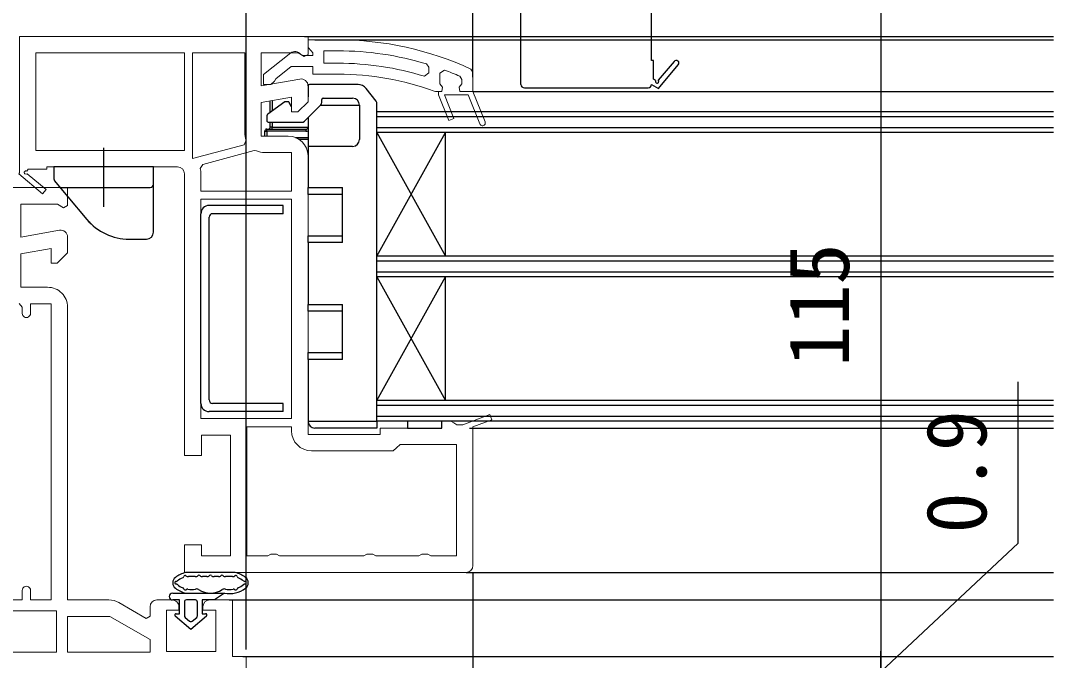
# Model space of a CAD drawing. Units: millimetres, scale not verified. Extents: x -525 to 525, y -783 to 778.
# Drawn here: x -165.8 to -15.5, y -511.7 to -418.6 of the extents above; entities that cross this region are included whole.
import ezdxf
from ezdxf.enums import TextEntityAlignment as Align

# ---------------------------------------------------------------- set-up
doc = ezdxf.new("R2010")
doc.units = ezdxf.units.MM
doc.header["$LTSCALE"] = 4
doc.layers.add('0-3_YKK_11', color=7, linetype='Continuous', lineweight=18)
for name, color, linetype in [('0-5_YKK_12', 2, 'Continuous'), ('0-6_YKK_13', 4, 'Continuous'), ('0-8_YKK_D', 6, 'Continuous')]:
    doc.layers.add(name, color=color, linetype=linetype)
doc.styles.add('ＭＳ ゴシック', font='')
doc.styles.get('ＭＳ ゴシック').set_extended_font_data('MS Gothic')

msp = doc.modelspace()

# ---------------------------------------------------------------- linework, layer by layer
at = {"layer": '0-3_YKK_11'}
msp.add_line((-139.6, -440.896), (-139.6, -443.396), dxfattribs=at)
at = {"layer": '0-3_YKK_11', "color": 211}
msp.add_line((-143.8, -502.896), (-146, -502.896), dxfattribs=at)
for points in [[(-160.174, -449.112), (-165.8, -450.104), (-165.8, -445.296), (-160.444, -445.296), (-159.576, -445.838), (-159, -445.519), (-159, -442.896), (-174.642, -442.896), (-176.95, -398.844)], [(-161.9, -457.396), (-165.8, -457.396), (-165.8, -452.541), (-161.4, -451.765), (-161.4, -453.896), (-160.5, -453.896), (-159, -452.396), (-159, -450.096)], [(-189, -458.996), (-189, -512.896), (-187.5, -512.896), (-187.5, -525.396), (-189, -525.396), (-189, -527.896), (-185, -527.896), (-185, -512.896), (-133, -512.896), (-133, -511.096), (-135, -511.096), (-135, -502.896), (-138.3, -502.896)], [(-166.048, -459.783), (-165.6, -460.281), (-165.6, -461.196)], [(-164.4, -461.196), (-164.4, -459.796), (-161.4, -459.796), (-161.4, -502.896), (-164.4, -502.896), (-164.4, -501.496)], [(-152.973, -502.896), (-159, -502.896), (-159, -460.296)], [(-165.6, -501.496), (-165.6, -502.896), (-186.6, -502.896)], [(-147, -503.896), (-147, -505.242), (-147.567, -505.569), (-151.523, -503.285)], [(-139.3, -503.896), (-139.3, -504.396), (-137.4, -504.396), (-137.4, -510.396), (-144.6, -510.396), (-144.6, -504.396), (-142.8, -504.396), (-142.8, -503.896)]]:
    msp.add_lwpolyline(points, dxfattribs=at)
at = {"layer": '0-3_YKK_11'}
for points in [[(-124, -420.896), (-166, -420.896), (-166, -440.762), (-166.077, -440.896), (-162.659, -443.801), (-162.141, -443.192), (-164.86, -440.881)], [(-125.174, -427.112), (-130.8, -428.104), (-130.8, -423.296), (-125.444, -423.296), (-124.576, -423.838), (-124, -423.519), (-124, -420.896)], [(-119.633, -421.396), (-124.001, -421.396), (-124.001, -422.496), (-123.563, -422.992), (-123.301, -423.29), (-123.301, -423.696), (-124.701, -423.696), (-125.101, -423.496)], [(-140.8, -423.296), (-140.8, -438.676), (-133.316, -436.67), (-132.983, -435.997)], [(-133.2, -434.896), (-133.2, -423.296), (-140.8, -423.296)], [(-126.517, -423.309), (-130.501, -426.421), (-130.501, -427.896), (-129.399, -427.896), (-128.9, -427.421), (-128.708, -427.051), (-126.462, -425.296), (-123.301, -425.296), (-123.301, -426.396), (-119.633, -426.396)], [(-119.633, -424.796), (-121.701, -424.796), (-121.701, -422.996), (-119.633, -422.996)], [(-106.756, -424.905), (-106.401, -425.383), (-106.401, -426.22), (-107.048, -426.698)], [(-98.972, -433.644), (-100.663, -429.396), (-104.14, -429.396), (-102.766, -432.848), (-103.509, -433.144), (-105.001, -429.396), (-105.001, -428.896), (-104.501, -428.896), (-104.426, -428.306), (-104.801, -427.822), (-104.801, -427.796), (-104.801, -426.261), (-104.126, -425.792)], [(-101.901, -426.691), (-101.601, -427.149), (-101.601, -427.822), (-101.976, -428.306), (-101.901, -428.896), (-100.001, -428.896), (-98.229, -433.348), (-100.001, -428.896), (-100.001, -426.115), (-100.29, -425.661)], [(-126.9, -435.396), (-130.8, -435.396), (-130.8, -430.541), (-126.4, -429.765), (-126.4, -431.896), (-125.5, -431.896), (-124, -430.396), (-124, -428.096)], [(-105.618, -428.866), (-105.447, -428.896), (-105.001, -428.896), (-105.001, -429.396), (-103.509, -433.144), (-102.766, -432.848), (-104.14, -429.396), (-100.663, -429.396), (-98.972, -433.644)], [(-131.491, -437.54), (-131.826, -437.513), (-139.332, -439.525), (-139.689, -440.121)], [(-139.6, -443.396), (-126.4, -443.396), (-126.4, -437.796), (-130.3, -437.796)], [(-100, -497.896), (-100, -477.707), (-97.258, -476.671), (-97.541, -475.922), (-101.439, -477.396), (-102.334, -477.396), (-102.767, -477.146), (-103.2, -476.896), (-104.5, -476.896), (-104.5, -477.896), (-113.5, -477.896), (-113.5, -478.796), (-124, -478.796), (-124, -438.296)], [(-164.926, -440.502), (-164.749, -440.196), (-162, -440.196), (-162, -439.896), (-143, -439.896)], [(-142, -440.896), (-142, -481.896), (-139.5, -481.896), (-139.5, -478.896), (-135.3, -478.896), (-135.3, -496.496), (-139.5, -496.496), (-139.5, -494.896), (-142, -494.896), (-142, -498.896), (-101, -498.896)], [(-132.9, -496.496), (-132.9, -477.696), (-126.4, -477.696), (-126.4, -478.296)], [(-123.5, -481.196), (-111.595, -481.196), (-111.097, -480.746), (-110.6, -480.296), (-102.4, -480.296), (-102.4, -496.496), (-106.134, -496.496), (-106.567, -496.246), (-107.433, -496.246), (-107.866, -496.496), (-114.134, -496.496), (-114.567, -496.246), (-115.433, -496.246), (-115.866, -496.496), (-128.134, -496.496), (-128.567, -496.246), (-129.433, -496.246), (-129.866, -496.496), (-132.9, -496.496)]]:
    msp.add_lwpolyline(points, dxfattribs=at)
for points in [[(-163.6, -437.496), (-142, -437.496), (-142, -423.296), (-163.6, -423.296)], [(-126.4, -476.496), (-126.4, -444.596), (-139.6, -444.596), (-139.6, -476.496)]]:
    msp.add_lwpolyline(points, close=True, dxfattribs=at)
at = {"layer": '0-3_YKK_11', "color": 211}
for points in [[(-186.6, -510.496), (-160.6, -510.496), (-160.6, -504.496), (-186.6, -504.496)], [(-159, -510.496), (-147, -510.496), (-147, -508.668), (-152.839, -505.296), (-159, -505.296)]]:
    msp.add_lwpolyline(points, close=True, dxfattribs=at)
at = {"layer": '0-3_YKK_11'}
for centre, radius, start, end in [((-119.633, -467.396), 46, 65.13402, 89.99999), ((-125.901, -424.096), 1, 36.86989, 128.08672), ((-119.633, -467.396), 44.4, 73.13981, 90.00001), ((-119.633, -467.396), 42.6, 72.81723, 90.00001), ((-119.633, -467.396), 41, 70.01112, 90.00001), ((-119.633, -467.396), 44.4, 66.46078, 69.55779), ((-125, -428.096), 1, 0.00002, 100.00001), ((-98.601, -433.496), 0.4, 201.69939, 21.69941), ((-98.601, -433.496), 0.4, 201.69939, 21.69941), ((-130.3, -434.896), 2.9, 180.00001, 202.31385), ((-126.9, -438.296), 2.9, 0.00001, 89.99999), ((-130.3, -434.896), 2.9, 245.74737, 270.00004), ((-165.051, -440.719), 0.25, 60, 319.64299), ((-143, -440.896), 1, 0.00001, 89.99999), ((-143, -440.896), 3.4, 0.00002, 13.17387), ((-123.5, -478.296), 2.9, 180.00001, 269.99999), ((-101, -497.896), 1, 270.00001, 359.99999)]:
    msp.add_arc(centre, radius, start, end, dxfattribs=at)
at = {"layer": '0-3_YKK_11', "color": 211}
for centre, radius, start, end in [((-160, -450.096), 1, 359.99998, 100.00002), ((-161.9, -460.296), 2.9, 359.99998, 90.00002), ((-165, -461.196), 0.6, 179.99999, 0.00001), ((-165, -501.496), 0.6, 359.99999, 180.00001), ((-152.973, -505.796), 2.9, 60.00001, 90.00002), ((-146, -503.896), 1, 90.00002, 180), ((-143.8, -503.896), 1, 359.99998, 90.00002), ((-138.3, -503.896), 1, 90.00002, 180)]:
    msp.add_arc(centre, radius, start, end, dxfattribs=at)
at = {"layer": '0-5_YKK_12'}
for p, q in [((-93, -427.894), (-93, -164.896)), ((-124.5, -420.896), (-15.5, -420.896)), ((-123, -421.392), (-15.5, -421.392)), ((-70.705, -424.535), (-73.016, -427.255)), ((-92.5, -428.394), (-74.5, -428.394)), ((-100, -428.896), (-15.5, -428.896)), ((-15.5, -431.892), (-114, -431.892)), ((-114, -455.892), (-114, -431.892)), ((-114, -476.892), (-114, -431.892)), ((-15.5, -432.592), (-114, -432.592)), ((-15.5, -434.192), (-114, -434.192)), ((-15.5, -434.892), (-114, -434.892)), ((-114, -452.892), (-104, -434.892)), ((-114, -434.892), (-104, -452.892)), ((-104, -452.892), (-104, -434.892)), ((-15.5, -452.892), (-114, -452.892)), ((-15.5, -453.592), (-114, -453.592)), ((-15.5, -455.192), (-114, -455.192)), ((-15.5, -455.892), (-114, -455.892)), ((-114, -473.892), (-104, -455.892)), ((-114, -455.892), (-104, -473.892)), ((-104, -473.892), (-104, -455.892)), ((-15.5, -473.892), (-114, -473.892)), ((-15.5, -474.592), (-114, -474.592)), ((-15.5, -476.192), (-114, -476.192)), ((-15.5, -476.892), (-114, -476.892)), ((-100.5, -477.896), (-15.5, -477.896)), ((-101, -498.896), (-15.5, -498.896)), ((-135.5, -502.896), (-15.5, -502.896)), ((-133.5, -511.096), (-15.5, -511.096))]:
    msp.add_line(p, q, dxfattribs=at)
for points in [[(-73.394, -427.32), (-73.7, -427.144), (-73.7, -424.394), (-74, -424.394), (-74, -405.394)], [(-74, -427.894), (-73, -428.472), (-70.095, -425.053)]]:
    msp.add_lwpolyline(points, dxfattribs=at)
for centre, radius, start, end in [((-70.4, -424.794), 0.4, 319.64297, 139.64297), ((-92.5, -427.894), 0.5, 180, 270), ((-74.5, -427.894), 0.5, 270, 0), ((-73.178, -427.445), 0.25, 150, 49.64297)]:
    msp.add_arc(centre, radius, start, end, dxfattribs=at)
at = {"layer": '0-6_YKK_13'}
for p, q in [((-124.02, -427.896), (-124, -427.896)), ((-124, -428.096), (-124, -427.896)), ((-124, -428.096), (-124, -429.689)), ((-116.721, -427.896), (-123.8, -427.896)), ((-121.8, -429.896), (-117.5, -429.896)), ((-114.066, -430.314), (-115.55, -428.459)), ((-127.352, -430.433), (-129.872, -432.197)), ((-129.5, -431.937), (-129.5, -430.311)), ((-129.2, -430.259), (-129.2, -431.727)), ((-126.915, -430.396), (-127.237, -430.396)), ((-126.4, -431.089), (-126.742, -430.496)), ((-124.525, -433.25), (-122.146, -430.871)), ((-122.172, -430.896), (-116.5, -430.896)), ((-122, -430.518), (-122, -430.096)), ((-116.5, -430.896), (-116.5, -435.896)), ((-114, -476.896), (-114, -430.502)), ((-130, -432.443), (-130, -433.096)), ((-124, -432.725), (-124, -436.896)), ((-130, -434.396), (-124.3, -434.396)), ((-129.7, -433.396), (-124.879, -433.396)), ((-129.5, -434.096), (-129.5, -433.396)), ((-129.2, -434.096), (-129.5, -434.096)), ((-129.2, -433.396), (-129.2, -434.096)), ((-124.3, -434.396), (-124.3, -434.696)), ((-130.3, -435.396), (-130.3, -434.696)), ((-124.3, -434.696), (-130, -434.696)), ((-130, -434.696), (-130, -435.396)), ((-125.842, -435.596), (-124, -435.596)), ((-124, -435.896), (-125.272, -435.896)), ((-153.75, -437.102), (-153.75, -445.69)), ((-124, -436.896), (-124, -442.896)), ((-117.5, -436.896), (-124, -436.896)), ((-161, -439.896), (-161, -441.614)), ((-159.844, -442.896), (-147, -442.896)), ((-146.5, -443.896), (-146.5, -442.396)), ((-124, -442.896), (-119, -442.896)), ((-119, -450.896), (-119, -442.896)), ((-158.968, -444.218), (-156.182, -447.539)), ((-146.5, -449.396), (-146.5, -443.896)), ((-127.6, -445.494), (-138.4, -445.494)), ((-127.6, -446.694), (-127.6, -445.494)), ((-139.6, -474.294), (-139.6, -446.694)), ((-138.4, -473.794), (-138.4, -447.194)), ((-127.6, -446.694), (-137.9, -446.694)), ((-150.053, -450.396), (-147.5, -450.396)), ((-124, -449.896), (-119, -449.896)), ((-124, -450.896), (-124, -449.896)), ((-124, -450.896), (-124, -459.896)), ((-119, -450.896), (-124, -450.896)), ((-124, -459.896), (-119, -459.896)), ((-119, -467.896), (-119, -459.896)), ((-124, -466.896), (-119, -466.896)), ((-124, -467.896), (-124, -466.896)), ((-124, -467.896), (-124, -476.896)), ((-119, -467.896), (-124, -467.896)), ((-127.6, -474.294), (-137.9, -474.294)), ((-127.6, -475.494), (-127.6, -474.294)), ((-127.6, -475.494), (-138.4, -475.494)), ((-124, -476.896), (-114, -476.896)), ((-114, -477.896), (-123, -477.896)), ((-114, -476.896), (-114, -477.896)), ((-134.71, -498.896), (-141.691, -498.896)), ((-140.41, -499.496), (-141.412, -499.496)), ((-138.73, -499.496), (-139.351, -499.496)), ((-137.05, -499.496), (-137.671, -499.496)), ((-134.989, -499.496), (-135.991, -499.496)), ((-143.702, -501.896), (-136.151, -501.896)), ((-136.151, -501.896), (-137.601, -502.896)), ((-142.701, -502.896), (-143.701, -502.896)), ((-142.701, -504.896), (-142.701, -502.896)), ((-142.001, -503.196), (-142.001, -505.196)), ((-140.401, -502.896), (-141.701, -502.896)), ((-140.101, -505.196), (-140.101, -503.196)), ((-139.401, -502.896), (-139.401, -504.896)), ((-137.601, -502.896), (-139.401, -502.896)), ((-143.198, -504.896), (-142.701, -504.896)), ((-139.401, -504.896), (-138.903, -504.896)), ((-141.051, -507.196), (-143.33, -505.252)), ((-141.895, -505.424), (-141.245, -505.979)), ((-138.771, -505.252), (-141.051, -507.196)), ((-140.856, -505.979), (-140.206, -505.424))]:
    msp.add_line(p, q, dxfattribs=at)
for points in [[(-130.3, -434.696), (-130, -434.696), (-130, -434.396)], [(-129.2, -434.396), (-129.2, -434.096), (-124, -434.096)], [(-146.5, -442.396), (-146.5, -439.896), (-161, -439.896)], [(-160.883, -441.936), (-160.227, -442.718), (-158.968, -444.218)], [(-119, -443.896), (-124, -443.896), (-124, -442.896)], [(-119, -460.896), (-124, -460.896), (-124, -459.896)]]:
    msp.add_lwpolyline(points, dxfattribs=at)
msp.add_lwpolyline([(-109.5, -476.896), (-109.5, -477.896), (-104.5, -477.896), (-104.5, -476.896)], close=True, dxfattribs=at)
for centre, radius, start, end in [((-123.8, -428.096), 0.2, 90, 180), ((-116.721, -429.396), 1.5, 38.65981, 90), ((-121.8, -430.096), 0.2, 90, 180), ((-117.5, -430.896), 1, 0, 90), ((-127.237, -430.596), 0.2, 90, 125), ((-126.915, -430.596), 0.2, 30, 90), ((-122.5, -430.518), 0.5, 315, 0), ((-114.3, -430.502), 0.3, 0, 38.65981), ((-129.7, -432.443), 0.3, 125, 180), ((-130, -434.696), 0.3, 90, 180), ((-129.7, -433.096), 0.3, 180, 270), ((-129.8, -434.096), 0.3, 270, 0), ((-124.879, -432.896), 0.5, 270, 315), ((-124.3, -434.096), 0.3, 270, 0), ((-124.3, -434.096), 0.6, 270, 300), ((-117.5, -435.896), 1, 270, 0), ((-160.5, -441.614), 0.5, 180, 220), ((-159.844, -442.396), 0.5, 220, 270), ((-147, -442.396), 0.5, 270, 0), ((-138.4, -446.694), 1.2, 90, 180), ((-150.053, -442.396), 8, 220, 270), ((-150.053, -442.396), 8, 220, 224.5948), ((-137.9, -447.194), 0.5, 90, 180), ((-147.5, -449.396), 1, 270, 0), ((-138.4, -474.294), 1.2, 180, 270), ((-137.9, -473.794), 0.5, 180, 270), ((-123, -476.896), 1, 180, 270), ((-141.002, -502.621), 3.8, 102.43988, 127.38277), ((-141.691, -499.496), 0.6, 90, 102.43988), ((-134.71, -499.496), 0.6, 77.56011, 90), ((-135.399, -502.621), 3.8, 52.61723, 77.56011), ((-142.702, -500.396), 1, 127.38277, 232.61723), ((-143.202, -500.396), 0.2, 89.61388, 270.38607), ((-143.198, -499.896), 0.3, 269.61388, 308.87366), ((-143.198, -500.896), 0.3, 51.12633, 90.38607), ((-141.002, -502.621), 3.2, 112.8033, 128.87366), ((-142.358, -499.395), 0.3, 292.8033, 342.58405), ((-141.881, -499.544), 0.2, 54.10601, 162.58405), ((-141.412, -498.896), 0.6, 234.10601, 270), ((-140.41, -498.896), 0.6, 270, 311.40962), ((-139.881, -499.496), 0.2, 48.59038, 131.40962), ((-139.351, -498.896), 0.6, 228.59038, 270), ((-138.73, -498.896), 0.6, 270, 311.40962), ((-138.201, -499.496), 0.2, 48.59038, 131.40962), ((-137.671, -498.896), 0.6, 228.59038, 270), ((-137.05, -498.896), 0.6, 270, 311.40962), ((-136.521, -499.496), 0.2, 48.59038, 131.40962), ((-135.991, -498.896), 0.6, 228.59038, 270), ((-134.989, -498.896), 0.6, 270, 305.894), ((-134.52, -499.544), 0.2, 17.41595, 125.894), ((-134.043, -499.395), 0.3, 197.41595, 247.1967), ((-135.399, -502.621), 3.2, 51.12633, 67.1967), ((-133.203, -499.896), 0.3, 231.12633, 270.38608), ((-133.203, -500.896), 0.3, 89.61392, 128.87367), ((-133.199, -500.396), 0.2, 269.61392, 90.38608), ((-133.699, -500.396), 1, 307.38277, 52.61723), ((-143.702, -502.396), 0.5, 90.11462, 269.88538), ((-141.002, -498.171), 3.8, 232.61723, 258.58793), ((-141.002, -498.171), 3.2, 231.12633, 247.1967), ((-142.358, -501.398), 0.3, 17.41595, 67.1967), ((-141.881, -501.248), 0.2, 197.41595, 310.68192), ((-141.555, -501.627), 0.3, 80.90118, 130.68192), ((-141.002, -498.171), 3.2, 260.90118, 281.41207), ((-140.25, -501.896), 0.6, 57.36313, 101.41207), ((-138.201, -498.696), 3.2, 237.36313, 302.63687), ((-136.151, -501.896), 0.6, 78.58793, 122.63687), ((-135.399, -498.171), 3.8, 258.58793, 307.38277), ((-135.399, -498.171), 3.2, 258.58793, 279.09882), ((-134.846, -501.627), 0.3, 49.31807, 99.09882), ((-134.52, -501.248), 0.2, 229.31807, 342.58405), ((-134.043, -501.398), 0.3, 112.8033, 162.58405), ((-135.399, -498.171), 3.2, 292.8033, 308.87367), ((-143.701, -502.396), 0.5, 269.88533, 269.99998), ((-141.701, -503.196), 0.3, 90, 180), ((-140.401, -503.196), 0.3, 0, 90), ((-143.198, -505.099), 0.202, 90, 229.53619), ((-138.903, -505.099), 0.202, 310.46378, 89.99997), ((-141.701, -505.196), 0.3, 180, 229.53619), ((-141.051, -505.751), 0.3, 229.53619, 310.46381), ((-140.401, -505.196), 0.3, 310.46381, 0)]:
    msp.add_arc(centre, radius, start, end, dxfattribs=at)
at = {"layer": '0-8_YKK_D'}
for p, q in [((-100, -426.845), (-100, -295.801)), ((-133, -510.096), (-133, -346.096)), ((-100, -498.896), (-100, -654.892))]:
    msp.add_line(p, q, dxfattribs=at)
for points in [[(-40.6, -397.896), (-40.6, -512.896), (-40.6, -510.346)], [(-40.6, -513.346), (-20.6, -494.612), (-20.6, -471.181)]]:
    msp.add_lwpolyline(points, dxfattribs=at)

# ---------------------------------------------------------------- texts
at = {"layer": '0-8_YKK_D', "style": 'ＭＳ ゴシック'}
for s, p in [('115', (-42.6, -468.965)), ('0.9', (-22.6, -493.226))]:
    msp.add_text(s, height=8.798, rotation=90, dxfattribs=at).set_placement(p, align=Align.BOTTOM_LEFT)

doc.saveas('drawing.dxf')
